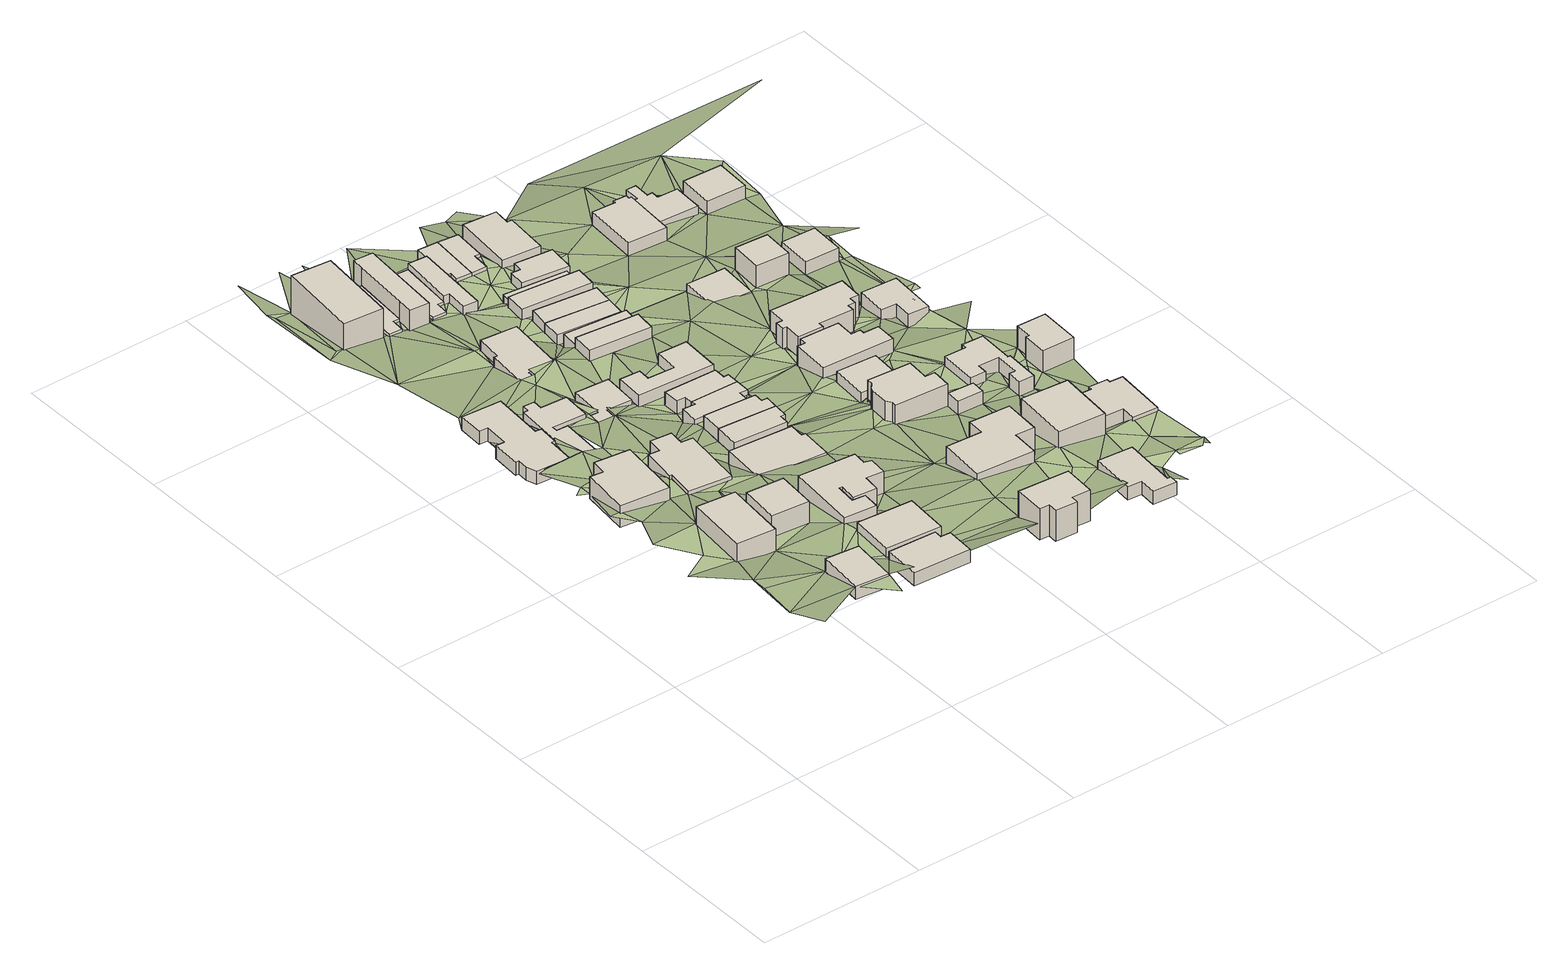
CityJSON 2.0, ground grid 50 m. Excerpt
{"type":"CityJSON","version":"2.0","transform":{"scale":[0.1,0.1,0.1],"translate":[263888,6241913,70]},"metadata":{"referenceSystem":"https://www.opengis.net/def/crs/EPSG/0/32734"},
"CityObjects":{
"building1":{"type":"Building","attributes":{"address":"43 Upper Cambridge Street Walmer Estate Cape Town","building":"house","building:levels":1,"building_height":4.1,"plus_code":"4FRW3C7W+88M","ground_height":109.91,"roof_height":114.01},"geometry":[{"type":"Solid","lod":"1","boundaries":[[[[0,1,2,3]],[[1,4,5,2]],[[4,6,7,5]],[[6,0,3,7]],[[3,2,5,7]],[[6,4,1,0]]]]}]},
"building2":{"type":"Building","attributes":{"address":"28 Eden Road Walmer Estate Cape Town","building":"house","building:levels":2,"building_height":6.9,"plus_code":"4FRW3C7W+F78","ground_height":105.94,"roof_height":112.84},"geometry":[{"type":"Solid","lod":"1","boundaries":[[[[8,9,10,11]],[[9,12,13,10]],[[12,14,15,13]],[[14,8,11,15]],[[11,10,13,15]],[[14,12,9,8]]]]}]},
"building3":{"type":"Building","attributes":{"address":"23 Eden Road Walmer Estate Cape Town","building":"house","building:levels":2,"building_height":6.9,"plus_code":"4FRW3C7W+J72","ground_height":98.59,"roof_height":105.49},"geometry":[{"type":"Solid","lod":"1","boundaries":[[[[16,17,18,19]],[[17,20,21,18]],[[20,22,23,21]],[[22,24,25,23]],[[24,26,27,25]],[[26,16,19,27]],[[19,18,21,23,25,27]],[[26,24,22,20,17,16]]]]}]},
"building4":{"type":"Building","attributes":{"address":"30 Eden Road Walmer Estate Cape Town","building":"house","building:levels":2,"building_height":6.9,"plus_code":"4FRW3C7W+F88","ground_height":105.94,"roof_height":112.84},"geometry":[{"type":"Solid","lod":"1","boundaries":[[[[28,29,30,31]],[[29,32,33,30]],[[32,34,35,33]],[[34,28,31,35]],[[31,30,33,35]],[[34,32,29,28]]]]}]},
"building5":{"type":"Building","attributes":{"address":"96 Chester Road Walmer Estate Cape Town","building":"house","building:levels":1,"building_height":4.1,"plus_code":"4FRW3C7W+Q65","ground_height":93.2,"roof_height":97.3},"geometry":[{"type":"Solid","lod":"1","boundaries":[[[[36,37,38,39]],[[37,40,41,38]],[[40,42,43,41]],[[42,44,45,43]],[[44,46,47,45]],[[46,48,49,47]],[[48,50,51,49]],[[50,52,53,51]],[[52,54,55,53]],[[54,56,57,55]],[[56,58,59,57]],[[58,60,61,59]],[[60,62,63,61]],[[62,64,65,63]],[[64,36,39,65]],[[39,38,41,43,45,47,49,51,53,55,57,59,61,63,65]],[[64,62,60,58,56,54,52,50,48,46,44,42,40,37,36]]]]}]},
"building6":{"type":"Building","attributes":{"address":"94 Upper Melbourne Road Walmer Estate Cape Town","building":"house","building:levels":1,"building_height":4.1,"plus_code":"4FRW3C7W+8C6","ground_height":107.97,"roof_height":112.07},"geometry":[{"type":"Solid","lod":"1","boundaries":[[[[66,67,68,69]],[[67,70,71,68]],[[70,72,73,71]],[[72,74,75,73]],[[74,76,77,75]],[[76,66,69,77]],[[69,68,71,73,75,77]],[[76,74,72,70,67,66]]]]}]},
"building7":{"type":"Building","attributes":{"address":"92 Upper Melbourne Road Walmer Estate Cape Town","building":"house","building:levels":1,"building_height":4.1,"plus_code":"4FRW3C7W+9C6","ground_height":107.97,"roof_height":112.07},"geometry":[{"type":"Solid","lod":"1","boundaries":[[[[78,79,80,81]],[[79,82,83,80]],[[82,84,85,83]],[[84,78,81,85]],[[81,80,83,85]],[[84,82,79,78]]]]}]},
"building8":{"type":"Building","attributes":{"address":"25 Eden Road Walmer Estate Cape Town","building":"house","building:levels":1,"building_height":4.1,"plus_code":"4FRW3C7W+J89","ground_height":98.59,"roof_height":102.69},"geometry":[{"type":"Solid","lod":"1","boundaries":[[[[86,87,88,89]],[[87,90,91,88]],[[90,92,93,91]],[[92,94,95,93]],[[94,96,97,95]],[[96,98,99,97]],[[98,100,101,99]],[[100,102,103,101]],[[102,104,105,103]],[[104,86,89,105]],[[89,88,91,93,95,97,99,101,103,105]],[[104,102,100,98,96,94,92,90,87,86]]]]}]},
"building9":{"type":"Building","attributes":{"address":"98 Chester Road Walmer Estate Cape Town","building":"house","building:levels":1,"building_height":4.1,"plus_code":"4FRW3C7W+P79","ground_height":92.16,"roof_height":96.26},"geometry":[{"type":"Solid","lod":"1","boundaries":[[[[106,107,108,109]],[[107,110,111,108]],[[110,112,113,111]],[[112,114,115,113]],[[114,116,117,115]],[[116,118,119,117]],[[118,120,121,119]],[[120,122,123,121]],[[122,124,125,123]],[[124,126,127,125]],[[126,128,129,127]],[[128,106,109,129]],[[109,108,111,113,115,117,119,121,123,125,127,129]],[[128,126,124,122,120,118,116,114,112,110,107,106]]]]}]},
"building10":{"type":"Building","attributes":{"address":"90 Upper Melbourne Road Walmer Estate Cape Town","building":"house","building:levels":2,"building_height":6.9,"plus_code":"4FRW3C7W+CCW","ground_height":104.28,"roof_height":111.18},"geometry":[{"type":"Solid","lod":"1","boundaries":[[[[130,131,132,133]],[[131,134,135,132]],[[134,136,137,135]],[[136,138,139,137]],[[138,140,141,139]],[[140,142,143,141]],[[142,144,145,143]],[[144,146,147,145]],[[146,148,149,147]],[[148,150,151,149]],[[150,152,153,151]],[[152,154,155,153]],[[154,156,157,155]],[[156,130,133,157]],[[133,132,135,137,139,141,143,145,147,149,151,153,155,157]],[[156,154,152,150,148,146,144,142,140,138,136,134,131,130]]]]}]},
"building11":{"type":"Building","attributes":{"address":"100 Chester Road Walmer Estate Cape Town","building":"house","building:levels":1,"building_height":4.1,"plus_code":"4FRW3C7W+Q98","ground_height":90.75,"roof_height":94.85},"geometry":[{"type":"Solid","lod":"1","boundaries":[[[[158,159,160,161]],[[159,162,163,160]],[[162,164,165,163]],[[164,166,167,165]],[[166,168,169,167]],[[168,170,171,169]],[[170,172,173,171]],[[172,158,161,173]],[[161,160,163,165,167,169,171,173]],[[172,170,168,166,164,162,159,158]]]]}]},
"building12":{"type":"Building","attributes":{"address":"88 Eden Road Walmer Estate Cape Town","building":"house","building:levels":1,"building_height":4.1,"plus_code":"4FRW3C7W+HC8","ground_height":96.75,"roof_height":100.85},"geometry":[{"type":"Solid","lod":"1","boundaries":[[[[174,175,176,177]],[[175,178,179,176]],[[178,180,181,179]],[[180,182,183,181]],[[182,184,185,183]],[[184,174,177,185]],[[177,176,179,181,183,185]],[[184,182,180,178,175,174]]]]}]},
"building13":{"type":"Building","attributes":{"address":"42 Coronation Road Walmer Estate Cape Town","building":"house","building:levels":4,"building_height":12.5,"plus_code":"4FRW3C8W+27W","ground_height":80.48,"roof_height":92.98},"geometry":[{"type":"Solid","lod":"1","boundaries":[[[[186,187,188,189]],[[187,190,191,188]],[[190,192,193,191]],[[192,186,189,193]],[[189,188,191,193]],[[192,190,187,186]]]]}]},
"building14":{"type":"Building","attributes":{"address":"86 Upper Melbourne Road Walmer Estate Cape Town","building":"house","building:levels":1,"building_height":4.1,"plus_code":"4FRW3C7W+JC9","ground_height":96.75,"roof_height":100.85},"geometry":[{"type":"Solid","lod":"1","boundaries":[[[[194,195,196,197]],[[195,198,199,196]],[[198,200,201,199]],[[200,202,203,201]],[[202,204,205,203]],[[204,194,197,205]],[[197,196,199,201,203,205]],[[204,202,200,198,195,194]]]]}]},
"building15":{"type":"Building","attributes":{"address":"63 Chester Road Walmer Estate Cape Town","building":"house","building:levels":1,"building_height":4.1,"plus_code":"4FRW3C7W+V97","ground_height":87.23,"roof_height":91.33},"geometry":[{"type":"Solid","lod":"1","boundaries":[[[[206,207,208,209]],[[207,210,211,208]],[[210,212,213,211]],[[212,214,215,213]],[[214,216,217,215]],[[216,218,219,217]],[[218,220,221,219]],[[220,206,209,221]],[[209,208,211,213,215,217,219,221]],[[220,218,216,214,212,210,207,206]]]]}]},
"building16":{"type":"Building","attributes":{"address":"84 Upper Melbourne Road Walmer Estate Cape Town","building":"house","building:levels":1,"building_height":4.1,"plus_code":"4FRW3C7W+JCQ","ground_height":96.75,"roof_height":100.85},"geometry":[{"type":"Solid","lod":"1","boundaries":[[[[195,194,197,196]],[[194,222,223,197]],[[222,224,225,223]],[[224,226,227,225]],[[226,228,229,227]],[[228,195,196,229]],[[196,197,223,225,227,229]],[[228,226,224,222,194,195]]]]}]},
"building17":{"type":"Building","attributes":{"address":"46 Coronation Road Walmer Estate Cape Town","building":"house","building:levels":1,"building_height":4.1,"plus_code":"4FRW3C8W+28V","ground_height":80.48,"roof_height":84.58},"geometry":[{"type":"Solid","lod":"1","boundaries":[[[[230,231,232,233]],[[231,234,235,232]],[[234,236,237,235]],[[236,238,239,237]],[[238,240,241,239]],[[240,230,233,241]],[[233,232,235,237,239,241]],[[240,238,236,234,231,230]]]]}]},
"building18":{"type":"Building","attributes":{"address":"47 Upper Cambridge Street Walmer Estate Cape Town","building":"house","building:levels":3,"building_height":9.7,"plus_code":"4FRW3C7W+8H7","ground_height":104.45,"roof_height":114.15},"geometry":[{"type":"Solid","lod":"1","boundaries":[[[[242,243,244,245]],[[243,246,247,244]],[[246,248,249,247]],[[248,250,251,249]],[[250,252,253,251]],[[252,254,255,253]],[[254,256,257,255]],[[256,242,245,257]],[[245,244,247,249,251,253,255,257]],[[256,254,252,250,248,246,243,242]]]]}]},
"building19":{"type":"Building","attributes":{"address":"82 Upper Melbourne Road Walmer Estate Cape Town","building":"house","building:levels":1,"building_height":4.1,"plus_code":"4FRW3C7W+MFC","ground_height":93.69,"roof_height":97.79},"geometry":[{"type":"Solid","lod":"1","boundaries":[[[[258,259,260,261]],[[259,262,263,260]],[[262,264,265,263]],[[264,266,267,265]],[[266,268,269,267]],[[268,270,271,269]],[[270,272,273,271]],[[272,258,261,273]],[[261,260,263,265,267,269,271,273]],[[272,270,268,266,264,262,259,258]]]]}]},
"building20":{"type":"Building","attributes":{"address":"80 Upper Melbourne Road Walmer Estate Cape Town","building":"house","building:levels":1,"building_height":4.1,"plus_code":"4FRW3C7W+PF2","ground_height":93.69,"roof_height":97.79},"geometry":[{"type":"Solid","lod":"1","boundaries":[[[[258,274,275,261]],[[274,276,277,275]],[[276,278,279,277]],[[278,280,281,279]],[[280,282,283,281]],[[282,284,285,283]],[[284,259,260,285]],[[259,258,261,260]],[[261,275,277,279,281,283,285,260]],[[259,284,282,280,278,276,274,258]]]]}]},
"building21":{"type":"Building","attributes":{"address":"48 Coronation Road Walmer Estate Cape Town","building":"house","building:levels":3,"building_height":9.7,"plus_code":"4FRW3C8W+28Q","ground_height":80.48,"roof_height":90.18},"geometry":[{"type":"Solid","lod":"1","boundaries":[[[[230,240,286,287]],[[240,288,289,286]],[[288,290,291,289]],[[290,292,293,291]],[[292,294,295,293]],[[294,230,287,295]],[[287,286,289,291,293,295]],[[294,292,290,288,240,230]]]]}]},
"building22":{"type":"Building","attributes":{"address":"Sunny Haven Educare 78 Upper Melbourne Road Walmer Estate Cape Town","building":"kindergarten","building:levels":1,"building_height":4.1,"plus_code":"4FRW3C7W+QF4","ground_height":92.75,"roof_height":96.85},"geometry":[{"type":"Solid","lod":"1","boundaries":[[[[296,297,298,299]],[[297,300,301,298]],[[300,302,303,301]],[[302,304,305,303]],[[304,306,307,305]],[[306,308,309,307]],[[308,310,311,309]],[[310,296,299,311]],[[299,298,301,303,305,307,309,311]],[[310,308,306,304,302,300,297,296]]]]}]},
"building23":{"type":"Building","attributes":{"address":"50 Coronation Road Walmer Estate Cape Town","building":"house","building:levels":1,"building_height":4.1,"plus_code":"4FRW3C8W+29P","ground_height":80.48,"roof_height":84.58},"geometry":[{"type":"Solid","lod":"1","boundaries":[[[[312,313,314,315]],[[313,316,317,314]],[[316,318,319,317]],[[318,320,321,319]],[[320,322,323,321]],[[322,312,315,323]],[[315,314,317,319,321,323]],[[322,320,318,316,313,312]]]]}]},
"building24":{"type":"Building","attributes":{"address":"76 Chester Road Walmer Estate Cape Town","building":"house","building:levels":1,"building_height":4.1,"plus_code":"4FRW3C7W+RFM","ground_height":89.58,"roof_height":93.68},"geometry":[{"type":"Solid","lod":"1","boundaries":[[[[324,325,326,327]],[[325,328,329,326]],[[328,330,331,329]],[[330,324,327,331]],[[327,326,329,331]],[[330,328,325,324]]]]}]},
"building25":{"type":"Building","attributes":{"address":"52 Coronation Road Walmer Estate Cape Town","building":"house","building:levels":2,"building_height":6.9,"plus_code":"4FRW3C8W+2CJ","ground_height":79.65,"roof_height":86.55},"geometry":[{"type":"Solid","lod":"1","boundaries":[[[[332,333,334,335]],[[333,336,337,334]],[[336,338,339,337]],[[338,340,341,339]],[[340,342,343,341]],[[342,332,335,343]],[[335,334,337,339,341,343]],[[342,340,338,336,333,332]]]]}]},
"building26":{"type":"Building","attributes":{"address":"34 Eden Road Walmer Estate Cape Town","building":"house","building:levels":2,"building_height":6.9,"plus_code":"4FRW3C7W+CJJ","ground_height":100.74,"roof_height":107.64},"geometry":[{"type":"Solid","lod":"1","boundaries":[[[[344,345,346,347]],[[345,348,349,346]],[[348,350,351,349]],[[350,352,353,351]],[[352,354,355,353]],[[354,356,357,355]],[[356,358,359,357]],[[358,344,347,359]],[[347,346,349,351,353,355,357,359]],[[358,356,354,352,350,348,345,344]]]]}]},
"building27":{"type":"Building","attributes":{"address":"74 Upper Melbourne Road Walmer Estate Cape Town","building":"house","building:levels":1,"building_height":4.1,"plus_code":"4FRW3C7W+VF3","ground_height":87.23,"roof_height":91.33},"geometry":[{"type":"Solid","lod":"1","boundaries":[[[[360,361,362,363]],[[361,364,365,362]],[[364,366,367,365]],[[366,360,363,367]],[[363,362,365,367]],[[366,364,361,360]]]]}]},
"building28":{"type":"Building","attributes":{"address":"72 Upper Melbourne Road Walmer Estate Cape Town","building":"house","building:levels":1,"building_height":4.1,"plus_code":"4FRW3C7W+VFM","ground_height":85.78,"roof_height":89.88},"geometry":[{"type":"Solid","lod":"1","boundaries":[[[[368,369,370,371]],[[369,372,373,370]],[[372,374,375,373]],[[374,368,371,375]],[[371,370,373,375]],[[374,372,369,368]]]]}]},
"building29":{"type":"Building","attributes":{"address":"70 Upper Melbourne Road Walmer Estate Cape Town","building":"house","building:levels":1,"building_height":4.1,"plus_code":"4FRW3C7W+WF3","ground_height":85.78,"roof_height":89.88},"geometry":[{"type":"Solid","lod":"1","boundaries":[[[[368,374,375,371]],[[374,376,377,375]],[[376,378,379,377]],[[378,368,371,379]],[[371,375,377,379]],[[378,376,374,368]]]]}]},
"building30":{"type":"Building","attributes":{"address":"68 Upper Melbourne Road Walmer Estate Cape Town","building":"house","building:levels":1,"building_height":4.1,"plus_code":"4FRW3C7W+WFP","ground_height":85.78,"roof_height":89.88},"geometry":[{"type":"Solid","lod":"1","boundaries":[[[[380,381,382,383]],[[381,384,385,382]],[[384,386,387,385]],[[386,388,389,387]],[[388,380,383,389]],[[383,382,385,387,389]],[[388,386,384,381,380]]]]}]},
"building31":{"type":"Building","attributes":{"address":"Coronation Road Walmer Estate Cape Town","building":"house","building:levels":1,"building_height":4.1,"plus_code":"4FRW3C8W+3C5","ground_height":79.65,"roof_height":83.75},"geometry":[{"type":"Solid","lod":"1","boundaries":[[[[390,391,392,393]],[[391,394,395,392]],[[394,396,397,395]],[[396,398,399,397]],[[398,400,401,399]],[[400,390,393,401]],[[393,392,395,397,399,401]],[[400,398,396,394,391,390]]]]}]},
"building32":{"type":"Building","attributes":{"address":"85 Upper Melbourne Road Walmer Estate Cape Town","building":"house","building:levels":2,"building_height":6.9,"plus_code":"4FRW3C7W+HJ6","ground_height":97.58,"roof_height":104.48},"geometry":[{"type":"Solid","lod":"1","boundaries":[[[[402,403,404,405]],[[403,406,407,404]],[[406,408,409,407]],[[408,410,411,409]],[[410,412,413,411]],[[412,414,415,413]],[[414,416,417,415]],[[416,418,419,417]],[[418,420,421,419]],[[420,422,423,421]],[[422,402,405,423]],[[405,404,407,409,411,413,415,417,419,421,423]],[[422,420,418,416,414,412,410,408,406,403,402]]]]}]},
"building33":{"type":"Building","attributes":{"address":"49 Upper Cambridge Street Walmer Estate Cape Town","building":"house","building:levels":1,"building_height":4.1,"plus_code":"4FRW3C7W+8MH","ground_height":102.67,"roof_height":106.77},"geometry":[{"type":"Solid","lod":"1","boundaries":[[[[424,425,426,427]],[[425,428,429,426]],[[428,430,431,429]],[[430,432,433,431]],[[432,434,435,433]],[[434,436,437,435]],[[436,438,439,437]],[[438,424,427,439]],[[427,426,429,431,433,435,437,439]],[[438,436,434,432,430,428,425,424]]]]}]},
"building34":{"type":"Building","attributes":{"address":"66 Upper Melbourne Road Walmer Estate Cape Town","building":"house","building:levels":1,"building_height":4.1,"plus_code":"4FRW3C7W+XF4","ground_height":81.94,"roof_height":86.04},"geometry":[{"type":"Solid","lod":"1","boundaries":[[[[440,441,442,443]],[[441,444,445,442]],[[444,446,447,445]],[[446,440,443,447]],[[443,442,445,447]],[[446,444,441,440]]]]}]},
"building35":{"type":"Building","attributes":{"address":"83 Upper Melbourne Road Walmer Estate Cape Town","building":"house","building:levels":1,"building_height":4.1,"plus_code":"4FRW3C7W+JJ6","ground_height":94.77,"roof_height":98.87},"geometry":[{"type":"Solid","lod":"1","boundaries":[[[[448,449,450,451]],[[449,452,453,450]],[[452,454,455,453]],[[454,448,451,455]],[[451,450,453,455]],[[454,452,449,448]]]]}]},
"building36":{"type":"Building","attributes":{"address":"Coronation Road Walmer Estate Cape Town","building":"house","building:levels":1,"building_height":4.1,"plus_code":"4FRW3C8W+3F7","ground_height":79.65,"roof_height":83.75},"geometry":[{"type":"Solid","lod":"1","boundaries":[[[[400,456,457,401]],[[456,458,459,457]],[[458,460,461,459]],[[460,462,463,461]],[[462,390,393,463]],[[390,400,401,393]],[[401,457,459,461,463,393]],[[390,462,460,458,456,400]]]]}]},
"building37":{"type":"Building","attributes":{"address":"Cape Town","building":"house","building:levels":1,"building_height":4.1,"plus_code":"4FRW3C7W+XGJ","ground_height":81.94,"roof_height":86.04},"geometry":[{"type":"Solid","lod":"1","boundaries":[[[[464,465,466,467]],[[465,468,469,466]],[[468,470,471,469]],[[470,472,473,471]],[[472,474,475,473]],[[474,464,467,475]],[[467,466,469,471,473,475]],[[474,472,470,468,465,464]]]]}]},
"building38":{"type":"Building","attributes":{"address":"Walmer Estate Cape Town","building":"garage","building:levels":1,"building_height":4.1,"plus_code":"4FRW3C7W+GMC","ground_height":97.58,"roof_height":101.68},"geometry":[{"type":"Solid","lod":"1","boundaries":[[[[403,476,477,478]],[[476,479,480,477]],[[479,481,482,480]],[[481,403,478,482]],[[478,477,480,482]],[[481,479,476,403]]]]}]},
"building39":{"type":"Building","attributes":{"address":"36 Eden Road Walmer Estate Cape Town","building":"house","building:levels":3,"building_height":9.7,"plus_code":"4FRW3C7W+CMH","ground_height":99.13,"roof_height":108.83},"geometry":[{"type":"Solid","lod":"1","boundaries":[[[[483,484,485,486]],[[484,487,488,485]],[[487,489,490,488]],[[489,483,486,490]],[[486,485,488,490]],[[489,487,484,483]]]]}]},
"building40":{"type":"Building","attributes":{"address":"81 Upper Melbourne Road Walmer Estate Cape Town","building":"house","building:levels":2,"building_height":6.9,"plus_code":"4FRW3C7W+MJF","ground_height":91.71,"roof_height":98.61},"geometry":[{"type":"Solid","lod":"1","boundaries":[[[[491,492,493,494]],[[492,495,496,493]],[[495,497,498,496]],[[497,499,500,498]],[[499,501,502,500]],[[501,503,504,502]],[[503,505,506,504]],[[505,507,508,506]],[[507,509,510,508]],[[509,491,494,510]],[[494,493,496,498,500,502,504,506,508,510]],[[509,507,505,503,501,499,497,495,492,491]]]]}]},
"building41":{"type":"Building","attributes":{"address":"60 Coronation Road Cape Town","building":"retail","building:levels":2,"building_height":6.9,"plus_code":"4FRW3C8W+2GM","ground_height":78.35,"roof_height":85.25},"geometry":[{"type":"Solid","lod":"1","boundaries":[[[[511,512,513,514]],[[512,515,516,513]],[[515,517,518,516]],[[517,519,520,518]],[[519,521,522,520]],[[521,511,514,522]],[[514,513,516,518,520,522]],[[521,519,517,515,512,511]]]]}]},
"building42":{"type":"Building","attributes":{"address":"104 Chester Road Walmer Estate Cape Town","building":"house","building:levels":2,"building_height":6.9,"plus_code":"4FRW3C7W+PJH","ground_height":91.71,"roof_height":98.61},"geometry":[{"type":"Solid","lod":"1","boundaries":[[[[523,524,525,526]],[[524,527,528,525]],[[527,529,530,528]],[[529,531,532,530]],[[531,533,534,532]],[[533,535,536,534]],[[535,537,538,536]],[[537,539,540,538]],[[539,541,542,540]],[[541,543,544,542]],[[543,545,546,544]],[[545,547,548,546]],[[547,549,550,548]],[[549,523,526,550]],[[526,525,528,530,532,534,536,538,540,542,544,546,548,550]],[[549,547,545,543,541,539,537,535,533,531,529,527,524,523]]]]}]},
"building43":{"type":"Building","attributes":{"address":"31 Eden Road Walmer Estate Cape Town","building":"house","building:levels":2,"building_height":6.9,"plus_code":"4FRW3C7W+HM5","ground_height":93.24,"roof_height":100.14},"geometry":[{"type":"Solid","lod":"1","boundaries":[[[[551,552,553,554]],[[552,555,556,553]],[[555,557,558,556]],[[557,559,560,558]],[[559,561,562,560]],[[561,563,564,562]],[[563,565,566,564]],[[565,567,568,566]],[[567,569,570,568]],[[569,571,572,570]],[[571,573,574,572]],[[573,575,576,574]],[[575,577,578,576]],[[577,551,554,578]],[[554,553,556,558,560,562,564,566,568,570,572,574,576,578]],[[577,575,573,571,569,567,565,563,561,559,557,555,552,551]]]]}]},
"building44":{"type":"Building","attributes":{"address":"65 Chester Road Walmer Estate Cape Town","building":"house","building:levels":1,"building_height":4.1,"plus_code":"4FRW3C7W+RJW","ground_height":84.01,"roof_height":88.11},"geometry":[{"type":"Solid","lod":"1","boundaries":[[[[579,580,581,582]],[[580,583,584,581]],[[583,585,586,584]],[[585,579,582,586]],[[582,581,584,586]],[[585,583,580,579]]]]}]},
"building45":{"type":"Building","attributes":{"address":"38 Eden Road Walmer Estate Cape Town","building":"house","building:levels":1,"building_height":4.1,"plus_code":"4FRW3C7W+CQF","ground_height":99.13,"roof_height":103.23},"geometry":[{"type":"Solid","lod":"1","boundaries":[[[[587,588,589,590]],[[588,591,592,589]],[[591,593,594,592]],[[593,595,596,594]],[[595,597,598,596]],[[597,599,600,598]],[[599,601,602,600]],[[601,603,604,602]],[[603,605,606,604]],[[605,587,590,606]],[[590,589,592,594,596,598,600,602,604,606]],[[605,603,601,599,597,595,593,591,588,587]]]]}]},
"building46":{"type":"Building","attributes":{"address":"67 Chester Road Walmer Estate Cape Town","building":"house","building:levels":2,"building_height":6.9,"plus_code":"4FRW3C7W+RMP","ground_height":88.01,"roof_height":94.91},"geometry":[{"type":"Solid","lod":"1","boundaries":[[[[607,608,609,610]],[[608,611,612,609]],[[611,613,614,612]],[[613,607,610,614]],[[610,609,612,614]],[[613,611,608,607]]]]}]},
"building47":{"type":"Building","attributes":{"address":"106 Chester Road Walmer Estate Cape Town","building":"house","building:levels":1,"building_height":4.1,"plus_code":"4FRW3C7W+PP9","ground_height":90.15,"roof_height":94.25},"geometry":[{"type":"Solid","lod":"1","boundaries":[[[[615,616,617,618]],[[616,619,620,617]],[[619,621,622,620]],[[621,623,624,622]],[[623,625,626,624]],[[625,615,618,626]],[[618,617,620,622,624,626]],[[625,623,621,619,616,615]]]]}]},
"building48":{"type":"Building","attributes":{"address":"62 Coronation Road Walmer Estate Cape Town","building":"house","building:levels":1,"building_height":4.1,"plus_code":"4FRW3C7W+XJX","ground_height":80.34,"roof_height":84.44},"geometry":[{"type":"Solid","lod":"1","boundaries":[[[[627,628,629,630]],[[628,631,632,629]],[[631,633,634,632]],[[633,635,636,634]],[[635,637,638,636]],[[637,639,640,638]],[[639,641,642,640]],[[641,627,630,642]],[[630,629,632,634,636,638,640,642]],[[641,639,637,635,633,631,628,627]]]]}]},
"building49":{"type":"Building","attributes":{"address":"33 Eden Road Walmer Estate Cape Town","building":"house","building:levels":2,"building_height":6.9,"plus_code":"4FRW3C7W+GQQ","ground_height":96.02,"roof_height":102.92},"geometry":[{"type":"Solid","lod":"1","boundaries":[[[[643,644,645,646]],[[644,647,648,645]],[[647,649,650,648]],[[649,651,652,650]],[[651,653,654,652]],[[653,643,646,654]],[[646,645,648,650,652,654]],[[653,651,649,647,644,643]]]]}]},
"building50":{"type":"Building","attributes":{"address":"69 Chester Road Walmer Estate Cape Town","building":"house","building:levels":1,"building_height":4.1,"plus_code":"4FRW3C7W+RPQ","ground_height":86.42,"roof_height":90.52},"geometry":[{"type":"Solid","lod":"1","boundaries":[[[[655,656,657,658]],[[656,659,660,657]],[[659,661,662,660]],[[661,655,658,662]],[[658,657,660,662]],[[661,659,656,655]]]]}]},
"building51":{"type":"Building","attributes":{"address":"64 Coronation Road Walmer Estate Cape Town","building":"house","building:levels":1,"building_height":4.1,"plus_code":"4FRW3C7W+XPR","ground_height":77,"roof_height":81.1},"geometry":[{"type":"Solid","lod":"1","boundaries":[[[[663,664,665,666]],[[664,667,668,665]],[[667,669,670,668]],[[669,671,672,670]],[[671,673,674,672]],[[673,675,676,674]],[[675,677,678,676]],[[677,679,680,678]],[[679,681,682,680]],[[681,663,666,682]],[[666,665,668,670,672,674,676,678,680,682]],[[681,679,677,675,673,671,669,667,664,663]]]]}]},
"building52":{"type":"Building","attributes":{"address":"66 Coronation Road Walmer Estate Cape Town","building":"house","building:levels":1,"building_height":4.1,"plus_code":"4FRW3C7W+XQV","ground_height":78.98,"roof_height":83.08},"geometry":[{"type":"Solid","lod":"1","boundaries":[[[[683,684,685,686]],[[684,687,688,685]],[[687,689,690,688]],[[689,683,686,690]],[[686,685,688,690]],[[689,687,684,683]]]]}]},
"terrain1":{"type":"TINRelief","geometry":[{"type":"CompositeSurface","lod":"1","boundaries":[[[691,692,693]],[[692,694,695]],[[691,696,697]],[[693,692,1]],[[697,696,698]],[[691,693,1]],[[1,692,695]],[[699,698,700]],[[14,696,691]],[[696,700,698]],[[701,699,700]],[[1,14,691]],[[701,702,703]],[[702,704,703]],[[695,705,706]],[[702,701,707]],[[701,700,707]],[[704,708,709]],[[14,1,710]],[[704,711,708]],[[0,710,1]],[[712,713,708]],[[708,711,712]],[[28,8,14]],[[714,0,706]],[[714,706,715]],[[716,700,8]],[[716,707,700]],[[717,14,710]],[[29,28,14]],[[8,28,34]],[[718,713,712]],[[0,719,710]],[[720,0,714]],[[42,721,722]],[[713,718,723]],[[0,720,719]],[[14,717,29]],[[34,724,8]],[[718,712,16]],[[717,710,719]],[[707,716,725]],[[716,8,724]],[[725,16,707]],[[726,725,716]],[[727,723,718]],[[720,714,72]],[[723,727,728]],[[32,724,34]],[[729,718,16]],[[730,37,36]],[[96,16,725]],[[727,718,731]],[[732,716,724]],[[717,733,29]],[[717,719,734]],[[735,727,731]],[[29,733,32]],[[736,735,731]],[[92,16,96]],[[92,729,16]],[[79,720,72]],[[36,736,731]],[[96,94,92]],[[737,724,32]],[[738,739,740]],[[731,106,36]],[[724,737,732]],[[72,70,67]],[[734,719,82]],[[731,107,106]],[[32,733,737]],[[138,144,140]],[[79,72,67]],[[144,138,136]],[[729,741,740]],[[106,128,36]],[[742,730,36]],[[142,140,144]],[[743,738,740]],[[744,745,746]],[[92,747,729]],[[748,745,730]],[[146,144,136]],[[136,734,146]],[[744,746,749]],[[747,741,729]],[[82,146,734]],[[175,732,737]],[[743,740,741]],[[36,128,750]],[[732,175,86]],[[128,751,752]],[[87,86,90]],[[747,92,90]],[[753,744,749]],[[754,755,67]],[[733,156,737]],[[741,756,743]],[[757,746,745]],[[748,730,742]],[[758,744,753]],[[743,756,752]],[[79,67,759]],[[36,750,742]],[[146,82,150]],[[750,128,752]],[[749,746,760]],[[150,148,146]],[[752,756,761]],[[175,198,86]],[[90,86,228]],[[753,749,760]],[[762,82,79]],[[763,757,745]],[[761,764,752]],[[198,195,86]],[[90,264,747]],[[765,745,748]],[[765,763,745]],[[752,764,750]],[[758,753,760]],[[228,86,195]],[[228,766,90]],[[767,737,156]],[[67,755,759]],[[768,747,769]],[[154,152,156]],[[766,264,90]],[[750,770,742]],[[771,758,760]],[[772,150,82]],[[773,198,175]],[[79,759,762]],[[769,747,774]],[[282,774,747]],[[775,750,764]],[[264,282,747]],[[770,750,775]],[[776,748,777]],[[152,150,778]],[[770,775,779]],[[772,82,762]],[[776,765,748]],[[763,231,757]],[[774,780,769]],[[152,778,156]],[[775,764,158]],[[781,763,765]],[[763,781,782]],[[769,780,158]],[[280,774,282]],[[282,264,259]],[[200,198,773]],[[264,262,259]],[[783,766,228]],[[231,192,757]],[[778,767,156]],[[259,284,282]],[[782,781,784]],[[782,784,785]],[[765,776,786]],[[781,765,786]],[[787,158,780]],[[788,760,192]],[[150,772,778]],[[773,789,790]],[[158,791,775]],[[204,773,790]],[[226,783,228]],[[242,762,759]],[[200,773,204]],[[774,280,792]],[[294,192,231]],[[202,200,204]],[[786,776,793]],[[767,794,790]],[[795,158,787]],[[796,797,787]],[[231,230,294]],[[798,775,791]],[[214,793,776]],[[795,791,158]],[[786,799,800]],[[192,294,801]],[[802,214,775]],[[794,767,778]],[[366,775,798]],[[778,772,803]],[[222,226,224]],[[313,786,800]],[[802,775,366]],[[801,804,192]],[[805,787,797]],[[793,799,786]],[[806,772,762]],[[807,226,222]],[[807,783,226]],[[790,808,204]],[[787,805,795]],[[792,280,278]],[[783,807,809]],[[292,786,313]],[[801,294,292]],[[242,806,762]],[[802,810,214]],[[194,204,811]],[[812,799,813]],[[214,814,793]],[[799,793,815]],[[811,222,194]],[[799,815,813]],[[794,808,790]],[[816,214,810]],[[778,803,345]],[[814,214,816]],[[274,278,276]],[[222,811,807]],[[242,817,818]],[[778,819,794]],[[795,820,791]],[[274,792,278]],[[821,793,814]],[[292,313,312]],[[821,822,793]],[[805,820,795]],[[819,778,345]],[[823,204,808]],[[292,824,801]],[[345,803,348]],[[825,811,204]],[[366,372,802]],[[204,823,825]],[[819,826,794]],[[827,822,821]],[[826,808,794]],[[828,806,242]],[[820,805,296]],[[258,807,829]],[[274,830,792]],[[829,274,258]],[[826,819,831]],[[391,292,312]],[[821,832,827]],[[818,833,242]],[[822,834,835]],[[342,822,835]],[[828,242,833]],[[836,822,827]],[[792,830,296]],[[822,836,834]],[[807,811,829]],[[814,816,388]],[[292,391,824]],[[837,372,366]],[[391,312,342]],[[834,838,835]],[[823,839,840]],[[356,806,358]],[[840,825,823]],[[828,841,806]],[[476,819,345]],[[342,835,391]],[[274,829,830]],[[842,811,825]],[[836,843,834]],[[827,844,836]],[[806,841,358]],[[845,820,296]],[[846,811,842]],[[828,833,841]],[[829,811,846]],[[845,296,830]],[[816,376,388]],[[843,836,847]],[[330,820,845]],[[836,844,848]],[[448,825,840]],[[345,344,476]],[[849,824,391]],[[819,476,403]],[[827,441,844]],[[845,837,330]],[[836,848,850]],[[850,847,836]],[[841,851,358]],[[391,390,849]],[[851,344,358]],[[410,448,840]],[[829,852,830]],[[848,853,854]],[[842,449,846]],[[833,855,841]],[[848,854,850]],[[847,856,857]],[[856,847,850]],[[858,859,860]],[[861,830,852]],[[829,862,863]],[[374,372,864]],[[865,829,863]],[[866,860,859]],[[852,829,865]],[[830,867,845]],[[462,849,390]],[[476,344,479]],[[833,424,855]],[[858,860,424]],[[868,372,837]],[[410,408,406]],[[867,830,861]],[[864,376,374]],[[479,344,851]],[[869,406,403]],[[844,441,464]],[[870,852,865]],[[850,871,856]],[[864,388,376]],[[462,871,849]],[[850,854,872]],[[837,845,868]],[[869,403,481]],[[535,865,863]],[[864,380,388]],[[871,462,856]],[[424,860,873]],[[867,861,874]],[[441,380,464]],[[449,875,846]],[[876,849,871]],[[406,869,877]],[[380,864,464]],[[410,878,448]],[[868,864,372]],[[449,448,879]],[[410,406,878]],[[845,867,880]],[[872,854,465]],[[877,869,481]],[[863,503,535]],[[851,881,479]],[[882,855,424]],[[873,882,424]],[[448,878,879]],[[877,878,406]],[[868,845,880]],[[883,884,873]],[[537,535,503]],[[885,481,479]],[[851,483,881]],[[879,875,449]],[[481,886,877]],[[465,464,887]],[[855,599,483]],[[876,871,888]],[[503,889,890]],[[891,599,855]],[[887,872,465]],[[855,882,891]],[[892,882,873]],[[892,873,884]],[[479,881,885]],[[878,875,879]],[[886,481,885]],[[537,503,539]],[[521,888,871]],[[893,880,867]],[[641,464,864]],[[894,895,890]],[[517,872,887]],[[597,483,599]],[[890,539,503]],[[521,519,517]],[[891,601,599]],[[464,641,887]],[[539,890,895]],[[882,892,896]],[[559,875,878]],[[881,483,897]],[[897,483,597]],[[898,899,886]],[[891,882,900]],[[867,901,893]],[[885,898,886]],[[902,521,517]],[[878,903,559]],[[864,868,904]],[[900,882,896]],[[888,521,902]],[[597,595,905]],[[905,593,597]],[[597,593,897]],[[906,898,885]],[[549,901,867]],[[539,543,541]],[[895,875,623]],[[905,595,593]],[[888,902,907]],[[887,639,517]],[[895,908,539]],[[641,864,904]],[[543,539,908]],[[593,651,897]],[[547,545,543]],[[902,517,639]],[[559,909,875]],[[901,613,893]],[[897,910,911]],[[887,641,639]],[[557,912,911]],[[611,893,613]],[[904,868,583]],[[543,908,547]],[[593,591,651]],[[908,895,623]],[[651,910,897]],[[893,611,583]],[[909,623,875]],[[911,910,649]],[[559,557,909]],[[607,613,901]],[[644,557,911]],[[549,547,616]],[[547,908,616]],[[910,651,649]],[[649,644,911]],[[901,549,607]],[[904,583,611]],[[623,621,908]],[[591,653,651]],[[649,647,644]],[[644,909,557]],[[904,627,641]],[[616,661,549]],[[904,611,608]],[[549,661,607]],[[902,639,913]],[[914,623,909]],[[635,639,637]],[[915,914,909]],[[608,659,904]],[[916,909,644]],[[608,607,659]],[[607,661,659]],[[635,913,639]],[[655,661,616]],[[917,902,913]],[[918,914,915]],[[914,918,615]],[[628,627,919]],[[616,615,655]],[[904,687,627]],[[918,915,920]],[[921,915,909]],[[628,633,631]],[[918,920,615]],[[635,633,664]],[[919,922,628]],[[628,922,633]],[[659,923,904]],[[924,919,627]],[[920,925,615]],[[664,913,635]],[[922,664,633]],[[926,925,920]],[[615,927,655]],[[922,928,664]],[[615,925,929]],[[927,615,929]],[[923,687,904]],[[627,687,924]],[[663,913,664]],[[656,655,927]],[[656,923,659]],[[930,931,663]],[[656,927,932]],[[932,927,929]],[[931,933,934]],[[663,931,934]],[[924,687,684]],[[656,932,923]],[[924,684,934]],[[917,913,935]],[[663,935,913]],[[689,687,923]],[[923,932,936]],[[934,935,663]],[[934,684,935]],[[923,937,689]],[[935,684,683]],[[937,683,689]],[[938,683,937]],[[935,683,938]],[[917,935,939]]]}]}
},
"vertices":[
[374,218,399],[274,228,399],[274,228,440],[374,218,440],[261,87,399],[261,87,440],[360,77,399],[360,77,440],
[282,607,359],[165,619,359],[165,619,428],[282,607,428],[146,430,359],[146,430,428],[263,418,359],[263,418,428],
[246,993,286],[139,1006,286],[139,1006,355],[246,993,355],[133,960,286],[133,960,355],[94,965,286],[94,965,355],[77,819,286],[77,819,355],[224,802,286],[224,802,355],
[291,469,359],[404,459,359],[404,459,428],[291,469,428],[414,577,359],[414,577,428],[301,587,359],[301,587,428],
[186,1447,232],[67,1455,232],[67,1455,273],[186,1447,273],[62,1378,232],[62,1378,273],[89,1376,232],[89,1376,273],[84,1303,232],[84,1303,273],[59,1305,232],[59,1305,273],[53,1217,232],[53,1217,273],[63,1216,232],[63,1216,273],[61,1186,232],[61,1186,273],[71,1153,232],[71,1153,273],[172,1146,232],[172,1146,273],[178,1227,232],[178,1227,273],[188,1226,232],[188,1226,273],[193,1289,232],[193,1289,273],[175,1291,232],[175,1291,273],
[603,51,380],[608,139,380],[608,139,421],[603,51,421],[578,141,380],[578,141,421],[580,165,380],[580,165,421],[435,172,380],[435,172,421],[429,60,380],[429,60,421],
[438,186,380],[606,173,380],[606,173,421],[438,186,421],[616,307,380],[616,307,421],[449,320,380],[449,320,421],
[426,963,286],[391,967,286],[391,967,327],[426,963,327],[396,1013,286],[396,1013,327],[333,1020,286],[333,1020,327],[327,973,286],[327,973,327],[292,977,286],[292,977,327],[279,871,286],[279,871,327],[284,871,286],[284,871,327],[274,789,286],[274,789,327],[403,774,286],[403,774,327],
[225,1404,222],[224,1383,222],[224,1383,263],[225,1404,263],[209,1384,222],[209,1384,263],[191,1118,222],[191,1118,263],[253,1114,222],[253,1114,263],[263,1269,222],[263,1269,263],[228,1271,222],[228,1271,263],[229,1287,222],[229,1287,263],[330,1280,222],[330,1280,263],[336,1367,222],[336,1367,263],[257,1372,222],[257,1372,263],[259,1402,222],[259,1402,263],
[463,579,343],[442,364,343],[442,364,412],[463,579,412],[540,355,343],[540,355,412],[545,408,343],[545,408,412],[506,412,343],[506,412,412],[512,473,343],[512,473,412],[521,472,343],[521,472,412],[516,420,343],[516,420,412],[587,413,343],[587,413,412],[592,464,343],[592,464,412],[646,459,343],[646,459,412],[651,515,343],[651,515,412],[630,522,343],[630,522,412],[634,563,343],[634,563,412],
[480,1377,208],[379,1385,208],[379,1385,248],[480,1377,248],[371,1282,208],[371,1282,248],[343,1284,208],[343,1284,248],[339,1241,208],[339,1241,248],[392,1237,208],[392,1237,248],[395,1277,208],[395,1277,248],[472,1271,208],[472,1271,248],
[670,867,268],[478,883,268],[478,883,308],[670,867,308],[466,741,268],[466,741,308],[670,724,268],[670,724,308],[678,821,268],[678,821,308],[666,822,268],[666,822,308],
[138,2244,105],[115,1999,105],[115,1999,230],[138,2244,230],[234,1988,105],[234,1988,230],[257,2233,105],[257,2233,230],
[692,960,268],[517,974,268],[517,974,308],[692,960,308],[511,901,268],[511,901,308],[672,887,268],[672,887,308],[674,917,268],[674,917,308],[688,916,268],[688,916,308],
[327,1540,172],[367,1536,172],[367,1536,213],[327,1540,213],[369,1562,172],[369,1562,213],[449,1555,172],[449,1555,213],[467,1737,172],[467,1737,213],[358,1747,172],[358,1747,213],[350,1668,172],[350,1668,213],[340,1669,172],[340,1669,213],
[696,1000,268],[696,1000,308],[678,1001,268],[678,1001,308],[680,1029,268],[680,1029,308],[523,1041,268],[523,1041,308],
[323,2189,105],[264,2193,105],[264,2193,146],[323,2189,146],[248,1982,105],[248,1982,146],[288,1979,105],[288,1979,146],[291,2019,105],[291,2019,146],[310,2018,105],[310,2018,146],
[990,139,344],[837,150,344],[837,150,441],[990,139,441],[831,56,344],[831,56,441],[861,54,344],[861,54,441],[859,26,344],[859,26,441],[926,21,344],[926,21,441],[928,44,344],[928,44,441],[983,40,344],[983,40,441],
[705,1135,237],[559,1139,237],[559,1139,278],[705,1135,278],[561,1125,237],[561,1125,278],[523,1128,237],[523,1128,278],[519,1073,237],[519,1073,278],[678,1063,237],[678,1063,278],[680,1092,237],[680,1092,278],[704,1090,237],[704,1090,278],
[706,1172,237],[706,1172,278],[691,1172,237],[691,1172,278],[692,1208,237],[692,1208,278],[533,1213,237],[533,1213,278],[532,1164,237],[532,1164,278],[560,1163,237],[560,1163,278],
[310,2018,202],[323,2189,202],[305,1969,105],[305,1969,202],[364,1964,105],[364,1964,202],[385,2222,105],[385,2222,202],[327,2227,105],[327,2227,202],
[718,1359,228],[630,1364,228],[630,1364,268],[718,1359,268],[626,1292,228],[626,1292,268],[545,1297,228],[545,1297,268],[547,1334,228],[547,1334,268],[486,1338,228],[486,1338,268],[480,1253,228],[480,1253,268],[711,1239,228],[711,1239,268],
[458,2170,105],[397,2175,105],[397,2175,146],[458,2170,146],[380,1971,105],[380,1971,146],[422,1967,105],[422,1967,146],[425,2006,105],[425,2006,146],[444,2005,105],[444,2005,146],
[534,1581,196],[527,1516,196],[527,1516,237],[534,1581,237],[714,1496,196],[714,1496,237],[721,1561,196],[721,1561,237],
[458,2170,96],[444,2005,96],[444,2005,165],[458,2170,165],[459,2003,96],[459,2003,165],[454,1938,96],[454,1938,165],[497,1934,96],[497,1934,165],[515,2165,96],[515,2165,165],
[1100,520,307],[977,528,307],[977,528,376],[1100,520,376],[974,476,307],[974,476,376],[866,483,307],[866,483,376],[856,342,307],[856,342,376],[1030,330,307],[1030,330,376],[1035,411,307],[1035,411,376],[1092,407,307],[1092,407,376],
[534,1581,172],[721,1561,172],[721,1561,213],[534,1581,213],[728,1619,172],[728,1619,213],[540,1637,172],[540,1637,213],
[544,1718,158],[537,1659,158],[537,1659,199],[544,1718,199],[727,1637,158],[727,1637,199],[734,1695,158],[734,1695,199],
[741,1756,158],[741,1756,199],[552,1779,158],[552,1779,199],
[753,1842,158],[563,1862,158],[563,1862,199],[753,1842,199],[540,1863,158],[540,1863,199],[533,1800,158],[533,1800,199],[746,1779,158],[746,1779,199],
[596,2224,96],[536,2229,96],[536,2229,138],[596,2224,138],[525,2099,96],[525,2099,138],[539,2098,96],[539,2098,138],[536,2071,96],[536,2071,138],[583,2067,96],[583,2067,138],
[900,734,276],[1061,723,276],[1061,723,345],[900,734,345],[1066,783,276],[1066,783,345],[1037,785,276],[1037,785,345],[1042,853,276],[1042,853,345],[913,863,276],[913,863,345],[911,844,276],[911,844,345],[900,832,276],[900,832,345],[894,818,276],[894,818,345],[890,765,276],[890,765,345],[901,748,276],[901,748,345],
[1242,197,327],[1138,206,327],[1138,206,368],[1242,197,368],[1127,70,327],[1127,70,368],[1170,66,327],[1170,66,368],[1166,15,327],[1166,15,368],[1238,9,327],[1238,9,368],[1240,36,327],[1240,36,368],[1229,37,327],[1229,37,368],
[753,1842,119],[759,1901,119],[759,1901,160],[753,1842,160],[570,1921,119],[570,1921,160],[563,1862,119],[563,1862,160],
[1033,881,248],[1041,993,248],[1041,993,289],[1033,881,289],[921,1001,248],[921,1001,289],[913,889,248],[913,889,289],
[629,2064,96],[629,2064,138],[633,2119,96],[633,2119,138],[650,2118,96],[650,2118,138],[658,2217,96],[658,2217,138],
[778,1913,119],[787,1995,119],[787,1995,160],[778,1913,160],[674,2008,119],[674,2008,160],[670,1978,119],[670,1978,160],[643,1981,119],[643,1981,160],[637,1930,119],[637,1930,160],
[1058,679,276],[1058,679,317],[1061,723,317],[1136,674,276],[1136,674,317],[1139,717,276],[1139,717,317],
[1274,502,291],[1133,514,291],[1133,514,388],[1274,502,388],[1119,341,291],[1119,341,388],[1260,330,291],[1260,330,388],
[906,1036,217],[1123,1025,217],[1123,1025,286],[906,1036,286],[1126,1089,217],[1126,1089,286],[1080,1091,217],[1080,1091,286],[1080,1106,217],[1080,1106,286],[1052,1107,217],[1052,1107,286],[1055,1164,217],[1055,1164,286],[937,1170,217],[937,1170,286],[936,1149,217],[936,1149,286],[912,1150,217],[912,1150,286],
[681,2228,83],[664,2045,83],[664,2045,152],[681,2228,152],[780,2034,83],[780,2034,152],[792,2167,83],[792,2167,152],[777,2168,83],[777,2168,152],[782,2219,83],[782,2219,152],
[953,1313,217],[950,1260,217],[950,1260,286],[953,1313,286],[931,1261,217],[931,1261,286],[929,1232,217],[929,1232,286],[941,1231,217],[941,1231,286],[938,1180,217],[938,1180,286],[1015,1175,217],[1015,1175,286],[1016,1192,217],[1016,1192,286],[1120,1185,217],[1120,1185,286],[1121,1206,217],[1121,1206,286],[1143,1205,217],[1143,1205,286],[1144,1228,217],[1144,1228,286],[1170,1226,217],[1170,1226,286],[1175,1300,217],[1175,1300,286],
[1293,663,232],[1298,767,232],[1298,767,301],[1293,663,301],[1291,768,232],[1291,768,301],[1296,877,232],[1296,877,301],[1231,880,232],[1231,880,301],[1231,865,232],[1231,865,301],[1166,868,232],[1166,868,301],[1161,755,232],[1161,755,301],[1207,753,232],[1207,753,301],[1208,782,232],[1208,782,301],[1271,779,232],[1271,779,301],[1268,708,232],[1268,708,301],[1249,709,232],[1249,709,301],[1247,665,232],[1247,665,301],
[938,1526,140],[1055,1519,140],[1055,1519,181],[938,1526,181],[1063,1639,140],[1063,1639,181],[946,1646,140],[946,1646,181],
[1440,487,291],[1401,490,291],[1401,490,332],[1440,487,332],[1402,502,291],[1402,502,332],[1346,506,291],[1346,506,332],[1345,494,291],[1345,494,332],[1299,498,291],[1299,498,332],[1290,382,291],[1290,382,332],[1355,377,291],[1355,377,332],[1352,333,291],[1352,333,332],[1428,327,291],[1428,327,332],
[1174,1517,180],[1180,1612,180],[1180,1612,249],[1174,1517,249],[1081,1619,180],[1081,1619,249],[1074,1524,180],[1074,1524,249],
[1327,1271,201],[1219,1278,201],[1219,1278,242],[1327,1271,242],[1213,1187,201],[1213,1187,242],[1258,1184,201],[1258,1184,242],[1254,1128,201],[1254,1128,242],[1317,1124,201],[1317,1124,242],
[1087,1907,103],[1098,2065,103],[1098,2065,144],[1087,1907,144],[1090,2065,103],[1090,2065,144],[1090,2077,103],[1090,2077,144],[1051,2080,103],[1051,2080,144],[1051,2071,103],[1051,2071,144],[980,2076,103],[980,2076,144],[969,1914,103],[969,1914,144],
[1455,823,260],[1368,826,260],[1368,826,329],[1455,823,329],[1366,776,260],[1366,776,329],[1355,776,260],[1355,776,329],[1352,703,260],[1352,703,329],[1450,699,260],[1450,699,329],
[1324,1502,164],[1329,1607,164],[1329,1607,205],[1324,1502,205],[1226,1612,164],[1226,1612,205],[1221,1507,164],[1221,1507,205],
[1164,2131,70],[1134,2132,70],[1134,2132,111],[1164,2131,111],[1132,2085,70],[1132,2085,111],[1121,2086,70],[1121,2086,111],[1115,1970,70],[1115,1970,111],[1234,1964,70],[1234,1964,111],[1238,2055,70],[1238,2055,111],[1177,2058,70],[1177,2058,111],[1178,2081,70],[1178,2081,111],[1162,2081,70],[1162,2081,111],
[1371,2044,90],[1254,2050,90],[1254,2050,131],[1371,2044,131],[1248,1944,90],[1248,1944,131],[1366,1938,90],[1366,1938,131],
[94,295,416],[80,129,416],[93,250,416],[93,0,456],[261,87,439],[146,430,375],[8,453,375],[93,500,375],[23,616,375],[165,619,375],[93,750,336],[77,819,336],[46,819,336],[94,965,301],[342,0,439],[360,77,439],[224,802,321],[93,1000,301],[64,980,301],[342,250,399],[133,960,301],[139,1006,301],[71,1153,268],[435,172,399],[429,60,439],[274,789,321],[442,364,399],[191,1118,301],[449,320,399],[438,186,399],[59,1305,268],[84,1303,268],[172,1146,268],[342,750,321],[279,871,321],[284,871,321],[188,1226,268],[178,1227,268],[253,1114,286],[93,1500,232],[209,1384,232],[403,774,321],[463,579,359],[540,355,380],[193,1289,268],[175,1291,268],[466,741,321],[229,1287,255],[228,1271,255],[263,1269,255],[339,1241,255],[327,1540,222],[330,1280,255],[58,1980,152],[93,1750,192],[115,1999,152],[392,1237,255],[340,1669,185],[93,2000,152],[342,1500,222],[257,1372,255],[336,1367,255],[93,2250,112],[603,51,417],[831,56,397],[343,1284,255],[234,1988,143],[83,2274,112],[837,150,361],[138,2244,112],[371,1282,255],[841,250,361],[248,1982,143],[379,1385,222],[342,1750,185],[519,1073,268],[670,724,304],[395,1277,255],[472,1271,237],[367,1536,222],[137,2459,74],[856,342,361],[670,867,304],[480,1253,237],[449,1555,222],[358,1747,185],[350,1668,185],[841,500,324],[369,1562,222],[486,1338,237],[305,1969,143],[288,1979,143],[678,1063,268],[310,2018,143],[291,2019,143],[364,1964,143],[547,1334,237],[260,2446,67],[666,822,304],[678,821,304],[527,1516,208],[711,1239,237],[454,1938,143],[841,750,290],[592,1500,208],[545,1297,237],[626,1292,237],[534,1581,208],[422,1967,143],[380,1971,143],[342,2250,105],[537,1659,172],[866,483,324],[324,2433,67],[630,1364,237],[1030,330,344],[704,1090,268],[894,818,290],[680,1092,268],[544,1718,172],[841,1000,259],[425,2006,143],[444,2005,143],[533,1800,172],[459,2003,143],[552,1779,172],[983,40,380],[1127,70,380],[900,734,290],[714,1496,208],[540,1863,172],[497,1934,133],[900,832,290],[458,2421,67],[913,889,259],[890,765,290],[570,1921,133],[1090,250,344],[912,1150,228],[841,1250,228],[901,748,290],[563,1862,172],[1138,206,344],[536,2071,133],[525,2099,133],[592,2000,133],[728,1619,196],[539,2098,133],[911,844,290],[913,863,290],[1119,341,344],[921,1001,259],[583,2067,133],[637,1930,133],[841,1500,196],[906,1036,259],[629,2064,133],[643,1981,133],[592,2250,96],[664,2045,133],[1133,514,307],[929,1232,228],[670,1978,133],[674,2008,133],[1260,330,327],[650,2118,133],[633,2119,133],[1229,37,363],[1240,36,363],[1282,125,327],[931,1261,228],[936,1149,228],[937,1170,228],[841,1750,158],[938,1180,228],[1271,5,363],[953,1313,228],[946,1646,158],[1090,750,276],[941,1231,228],[681,2228,96],[780,2034,119],[1324,122,363],[950,1260,228],[1123,1025,248],[668,2388,57],[1161,755,276],[1166,868,276],[1090,1000,248],[938,1526,196],[1247,665,260],[1339,250,327],[1323,103,363],[1391,97,363],[1249,709,260],[1207,753,276],[841,2000,119],[744,2378,46],[1052,1107,248],[1080,1106,248],[1352,333,327],[1416,122,363],[1055,1519,180],[1080,1091,248],[1126,1089,248],[1442,131,327],[1293,663,260],[1271,779,260],[1208,782,276],[1428,327,327],[1090,1500,180],[841,2250,83],[1231,865,260],[1090,1750,140],[1339,500,291],[1268,708,260],[792,2394,46],[1213,1187,217],[1339,1000,232],[1339,750,260],[1298,767,260],[1291,768,260],[1090,2250,70],[1317,1124,232],[1344,1146,201],[1483,850,248],[1046,2421,2],[1339,1250,201],[1115,1970,103],[1352,1246,201],[1464,1137,183],[1121,2086,103],[1339,1750,125],[1234,1964,90],[1384,1266,201],[1383,1244,201],[1339,1500,164],[1132,2085,103],[1362,1497,164],[1162,2081,103],[1178,2081,103],[1369,1603,164],[1177,2058,103],[1238,2055,90],[1339,2250,58],[1465,1597,148],[1408,1929,90],[1421,2098,90],[1759,2368,36]
]}
